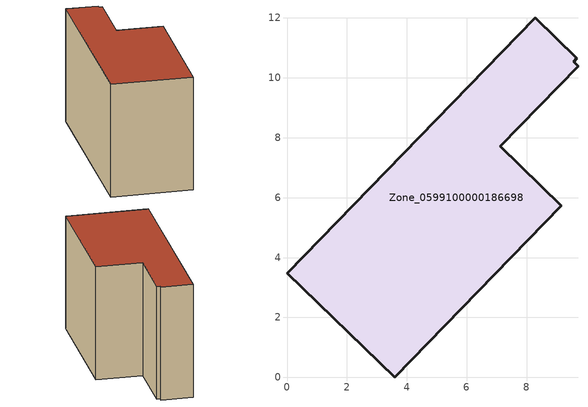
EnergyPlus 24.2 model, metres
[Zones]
Zone_0599100000186698
 floor ground (C_G): 9.57,10.53 9.71,10.38 7.12,7.71 9.16,5.73 3.59,0 0,3.48 8.28,12.01 9.68,10.65 z0
 wall outside (C_F): 3.59,0 9.16,5.73 7.12,7.71 9.71,10.38 9.57,10.53 9.68,10.65 8.28,12.01 0,3.48 3.59,0 z0:7.22
 roof outside (C_R): 9.68,10.65 8.28,12.01 0,3.48 3.59,0 9.16,5.73 7.12,7.71 9.71,10.38 9.57,10.53 z7.22
[BUILDING]
Pand.0599100000186698: North Axis=0; Terrain=City; Loads Convergence Tolerance Value=0.04; Temperature Convergence Tolerance Value=0.4; Solar Distribution=FullExterior; Maximum Number of Warmup Days=25; Minimum Number of Warmup Days=1
[Site:Location]
Rotterdam.The.Hague.AP_ZH_NLD Design_Conditions: Latitude=51.96; Longitude=4.45; Time Zone=1; Elevation=-4.5
[SITE:GROUNDTEMPERATURE:BUILDINGSURFACE]
18, 18, 18, 18, 18, 18, 18, 18, 18, 18, 18, 18
[MATERIAL] Thermal Absorptance=0.9; Solar Absorptance=0.7; Visible Absorptance=0.7
Name | Roughness | Thickness | Conductivity | Density | Specific Heat
G.TI.1946 | MediumSmooth | 0.15 | 1 | 540 | 1210
F.TI.1946 | Rough | 0.3 | 0.857143 | 1920 | 840
R.TI.1946 | MediumRough | 0.2 | 0.1 | 1500 | 1000
[CONSTRUCTION]
C_G: G.TI.1946
C_F: F.TI.1946
C_R: R.TI.1946
[ZONE]
Zone_0599100000186698: Type=1; Multiplier=1; Ceiling Height=Autocalculate; Volume=Autocalculate; Floor Area=autocalculate; Part of Total Floor Area=Yes
[ZONEINFILTRATION:DESIGNFLOWRATE]
Infil_Zone_0599100000186698: Zone or ZoneList or Space or SpaceList=Zone_0599100000186698; Schedule=AlwaysOn; Design Flow Rate Calculation Method=Flow/Area; Flow Rate per Floor Area=0.003; Constant Term Coefficient=1; Temperature Term Coefficient=0; Velocity Term Coefficient=0; Velocity Squared Term Coefficient=0
[HVACTEMPLATE:ZONE:IDEALLOADSAIRSYSTEM]
Zone_0599100000186698: Maximum Heating Supply Air Temperature=50; Minimum Cooling Supply Air Temperature=13; Maximum Heating Supply Air Humidity Ratio=0.0156; Minimum Cooling Supply Air Humidity Ratio=0.0077; Heating Limit=NoLimit; Cooling Limit=NoLimit; Dehumidification Control Type=ConstantSensibleHeatRatio; Cooling Sensible Heat Ratio=0.7; Dehumidification Setpoint=60; Humidification Control Type=None; Humidification Setpoint=30; Outdoor Air Method=None; Outdoor Air Flow Rate per Person=0.00944; Outdoor Air Flow Rate per Zone Floor Area=0; Outdoor Air Flow Rate per Zone=0; Demand Controlled Ventilation Type=None; Outdoor Air Economizer Type=NoEconomizer; Heat Recovery Type=None; Sensible Heat Recovery Effectiveness=0.7; Latent Heat Recovery Effectiveness=0.65
[ZONECONTROL:THERMOSTAT]
ThermostatControl_Zone_0599100000186698: Zone or ZoneList=Zone_0599100000186698; Control Type Schedule=DualSetpointControlType; Control 1=Thermostat_Zone_0599100000186698; Temperature Difference Between Cutout And Setpoint=0
[THERMOSTATSETPOINT:DUALSETPOINT]
Thermostat_Zone_0599100000186698: Heating Setpoint Temperature Schedule=HeatingSetpoint_Zone_0599100000186698; Cooling Setpoint Temperature Schedule=CoolingSetpoint_Zone_0599100000186698
[SCHEDULE:COMPACT]
HeatingSetpoint_Zone_0599100000186698: Through: 12/31, For: AllDays, Until: 24:00, 21
CoolingSetpoint_Zone_0599100000186698: Through: 12/31, For: AllDays, Until: 24:00, 24
DualSetpointControlType: Through: 12/31, For: AllDays, Until: 24:00, 4
AlwaysOn: Through: 12/31, For: AllDays, Until: 24:00, 1
